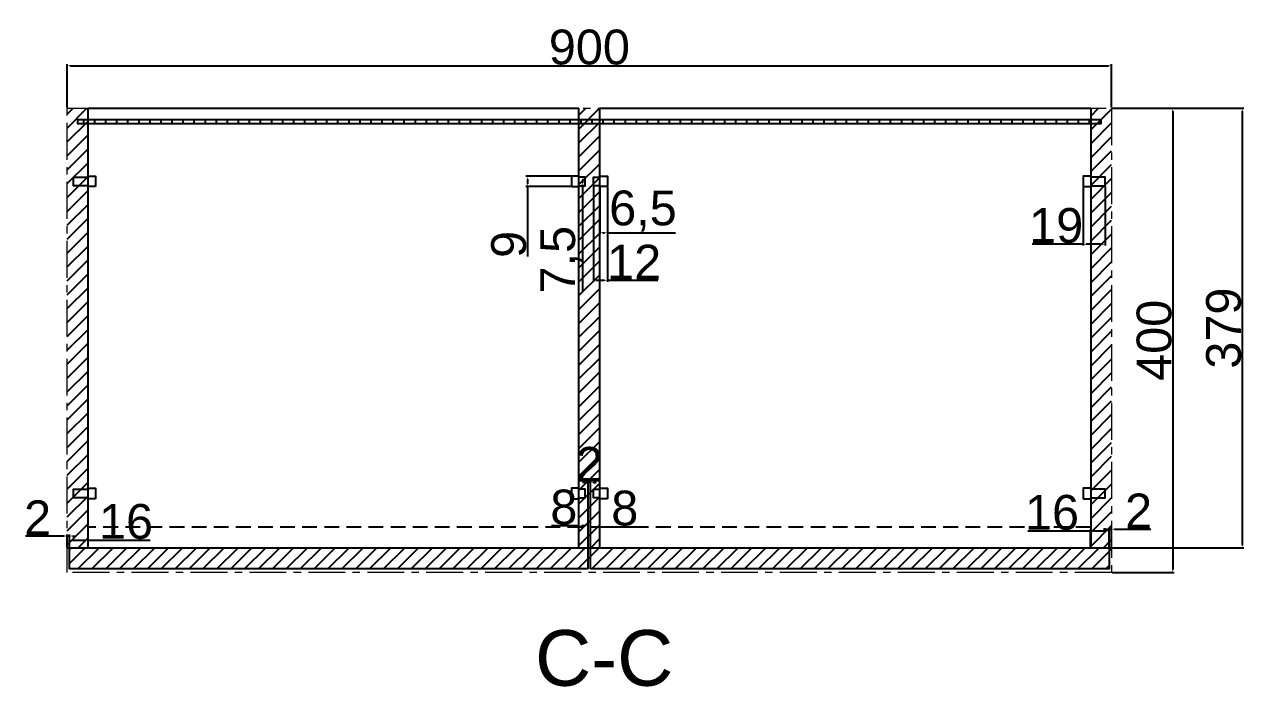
# Model space of a CAD drawing. Header units: millimetres. Extents: x -8279 to 76201, y -81 to 21625.
# Drawn here: x 35017 to 36070, y 11231 to 11801 of the extents above; entities that cross this region are included whole.
import ezdxf

# ---------------------------------------------------------------- set-up
doc = ezdxf.new("R2010")
doc.units = ezdxf.units.MM
doc.linetypes.add('CENTER', pattern=[50.8, 31.75, -6.35, 6.35, -6.35])
doc.linetypes.add('DASHED', pattern=[19.05, 12.7, -6.35])
doc.layers.add('剖面線', color=4, linetype='Continuous')
doc.layers.add('尺寸線', color=3, linetype='Continuous', lineweight=25)
doc.styles.get("Standard").update_dxf_attribs({"font": 'Arial.ttf'})
doc.dimstyles.new('ISO-25', dxfattribs={"dimtxt": 30, "dimasz": 2.5, "dimexe": 1.25, "dimexo": 0.625, "dimtad": 1, "dimtxsty": 'Standard', "dimcen": 2.5, "dimadec": 0, "dimazin": 0, "dimtfac": 1, "dimtmove": 0, "dimatfit": 3, "dimfxl": 1, "dimarcsym": 0})

# ---------------------------------------------------------------- blocks, each defined once
blk = doc.blocks.new('*D155')
at = {"color": 0, "lineweight": -2, "transparency": 16777216}
for p, q in [((35954.7, 11729.2), (36068, 11729.2)), ((36066.7, 11726.7), (36066.7, 11352.7)), ((35954.7, 11350.2), (36068, 11350.2))]:
    blk.add_line(p, q, dxfattribs=at)
at = {"color": 0, "transparency": 16777216}
for points in [[(36066.3, 11726.7), (36067.1, 11726.7), (36066.7, 11729.2)], [(36066.3, 11352.7), (36067.1, 11352.7), (36066.7, 11350.2)]]:
    blk.add_solid(points, dxfattribs=at)
at = {"layer": 'Defpoints', "color": 0, "transparency": 16777216}
for p in [(35954.1, 11729.2), (35954.1, 11350.2), (36066.7, 11350.2)]:
    blk.add_point(p, dxfattribs=at)
at = {"color": 0, "transparency": 16777216, "insert": (36050.8, 11539.7), "char_height": 30, "attachment_point": 5, "rotation": 90}
blk.add_mtext('379', dxfattribs=at)
blk = doc.blocks.new('*D156')
at = {"color": 0, "lineweight": -2, "transparency": 16777216}
for p, q in [((35954.7, 11729.2), (36008.1, 11729.2)), ((36006.8, 11726.7), (36006.8, 11331.7)), ((35954.7, 11329.2), (36008.1, 11329.2))]:
    blk.add_line(p, q, dxfattribs=at)
at = {"color": 0, "transparency": 16777216}
for points in [[(36006.4, 11726.7), (36007.3, 11726.7), (36006.8, 11729.2)], [(36006.4, 11331.7), (36007.3, 11331.7), (36006.8, 11329.2)]]:
    blk.add_solid(points, dxfattribs=at)
at = {"layer": 'Defpoints', "color": 0, "transparency": 16777216}
for p in [(35954.1, 11729.2), (35954.1, 11329.2), (36006.8, 11329.2)]:
    blk.add_point(p, dxfattribs=at)
at = {"color": 0, "transparency": 16777216, "insert": (35990.9, 11529.2), "char_height": 30, "attachment_point": 5, "rotation": 90}
blk.add_mtext('400', dxfattribs=at)
blk = doc.blocks.new('*D157')
at = {"color": 0, "lineweight": -2, "transparency": 16777216}
for p, q in [((35054.1, 11729.8), (35054.1, 11767.1)), ((35056.6, 11765.8), (35951.6, 11765.8)), ((35954.1, 11729.8), (35954.1, 11767.1))]:
    blk.add_line(p, q, dxfattribs=at)
at = {"color": 0, "transparency": 16777216}
for points in [[(35056.6, 11766.3), (35056.6, 11765.4), (35054.1, 11765.8)], [(35951.6, 11766.3), (35951.6, 11765.4), (35954.1, 11765.8)]]:
    blk.add_solid(points, dxfattribs=at)
at = {"layer": 'Defpoints', "color": 0, "transparency": 16777216}
for p in [(35954.1, 11765.8), (35054.1, 11729.2), (35954.1, 11729.2)]:
    blk.add_point(p, dxfattribs=at)
at = {"color": 0, "transparency": 16777216, "insert": (35504.1, 11781.8), "char_height": 30, "attachment_point": 5}
blk.add_mtext('900', dxfattribs=at)
blk = doc.blocks.new('*D158')
at = {"color": 0, "lineweight": -2, "transparency": 16777216}
for p, q in [((35051.6, 11360.5), (35018.1, 11360.5)), ((35054.1, 11350.8), (35054.1, 11361.7)), ((35056.1, 11360.5), (35054.1, 11360.5)), ((35056.1, 11350.8), (35056.1, 11361.7)), ((35058.6, 11360.5), (35061.1, 11360.5))]:
    blk.add_line(p, q, dxfattribs=at)
at = {"color": 0, "transparency": 16777216}
for points in [[(35051.6, 11360.9), (35051.6, 11360.1), (35054.1, 11360.5)], [(35058.6, 11360.9), (35058.6, 11360.1), (35056.1, 11360.5)]]:
    blk.add_solid(points, dxfattribs=at)
at = {"layer": 'Defpoints', "color": 0, "transparency": 16777216}
for p in [(35054.1, 11360.5), (35054.1, 11350.2), (35056.1, 11350.2)]:
    blk.add_point(p, dxfattribs=at)
at = {"color": 0, "transparency": 16777216, "insert": (35028.6, 11376.2), "char_height": 30, "attachment_point": 5}
blk.add_mtext('2', dxfattribs=at)
blk = doc.blocks.new('*D72')
at = {"color": 0, "lineweight": -2, "transparency": 16777216}
for p, q in [((35500.6, 11406.6), (35498.1, 11406.6)), ((35503.1, 11350.8), (35503.1, 11407.8)), ((35505.1, 11406.6), (35503.1, 11406.6)), ((35505.1, 11350.8), (35505.1, 11407.8)), ((35507.6, 11406.6), (35510.1, 11406.6))]:
    blk.add_line(p, q, dxfattribs=at)
at = {"color": 0, "transparency": 16777216}
for points in [[(35500.6, 11407), (35500.6, 11406.2), (35503.1, 11406.6)], [(35507.6, 11407), (35507.6, 11406.2), (35505.1, 11406.6)]]:
    blk.add_solid(points, dxfattribs=at)
at = {"layer": 'Defpoints', "color": 0, "transparency": 16777216}
for p in [(35503.1, 11406.6), (35503.1, 11350.2), (35505.1, 11350.2)]:
    blk.add_point(p, dxfattribs=at)
at = {"color": 0, "transparency": 16777216, "insert": (35504.1, 11422.3), "char_height": 30, "attachment_point": 5}
blk.add_mtext('2', dxfattribs=at)
blk = doc.blocks.new('*D159')
at = {"color": 0, "lineweight": -2, "transparency": 16777216}
for p, q in [((35949.6, 11366.4), (35947.1, 11366.4)), ((35952.1, 11350.8), (35952.1, 11367.7)), ((35952.1, 11366.4), (35954.1, 11366.4)), ((35954.1, 11347.8), (35954.1, 11367.7)), ((35956.6, 11366.4), (35987.9, 11366.4))]:
    blk.add_line(p, q, dxfattribs=at)
at = {"color": 0, "transparency": 16777216}
for points in [[(35949.6, 11366.9), (35949.6, 11366), (35952.1, 11366.4)], [(35956.6, 11366.9), (35956.6, 11366), (35954.1, 11366.4)]]:
    blk.add_solid(points, dxfattribs=at)
at = {"layer": 'Defpoints', "color": 0, "transparency": 16777216}
for p in [(35952.1, 11366.4), (35952.1, 11350.2), (35954.1, 11347.2)]:
    blk.add_point(p, dxfattribs=at)
at = {"color": 0, "transparency": 16777216, "insert": (35977.4, 11382.1), "char_height": 30, "attachment_point": 5}
blk.add_mtext('2', dxfattribs=at)
blk = doc.blocks.new('*D160')
at = {"color": 0, "lineweight": -2, "transparency": 16777216}
for p, q in [((35936.1, 11364.8), (35882.1, 11364.8)), ((35936.1, 11350.8), (35936.1, 11366)), ((35949.6, 11364.8), (35938.6, 11364.8)), ((35952.1, 11350.8), (35952.1, 11366))]:
    blk.add_line(p, q, dxfattribs=at)
at = {"color": 0, "transparency": 16777216}
for points in [[(35938.6, 11365.2), (35938.6, 11364.3), (35936.1, 11364.8)], [(35949.6, 11365.2), (35949.6, 11364.3), (35952.1, 11364.8)]]:
    blk.add_solid(points, dxfattribs=at)
at = {"layer": 'Defpoints', "color": 0, "transparency": 16777216}
for p in [(35952.1, 11364.8), (35936.1, 11350.2), (35952.1, 11350.2)]:
    blk.add_point(p, dxfattribs=at)
at = {"color": 0, "transparency": 16777216, "insert": (35902.8, 11380.7), "char_height": 30, "attachment_point": 5}
blk.add_mtext('16', dxfattribs=at)
blk = doc.blocks.new('*D161')
at = {"color": 0, "lineweight": -2, "transparency": 16777216}
for p, q in [((35056.1, 11347.8), (35056.1, 11358.2)), ((35058.6, 11357), (35069.6, 11357)), ((35072.1, 11350.8), (35072.1, 11358.2)), ((35072.1, 11357), (35125.5, 11357))]:
    blk.add_line(p, q, dxfattribs=at)
at = {"color": 0, "transparency": 16777216}
for points in [[(35058.6, 11357.4), (35058.6, 11356.5), (35056.1, 11357)], [(35069.6, 11357.4), (35069.6, 11356.5), (35072.1, 11357)]]:
    blk.add_solid(points, dxfattribs=at)
at = {"layer": 'Defpoints', "color": 0, "transparency": 16777216}
for p in [(35056.1, 11357), (35056.1, 11347.2), (35072.1, 11350.2)]:
    blk.add_point(p, dxfattribs=at)
at = {"color": 0, "transparency": 16777216, "insert": (35104.8, 11372.9), "char_height": 30, "attachment_point": 5}
blk.add_mtext('16', dxfattribs=at)
blk = doc.blocks.new('*D162')
at = {"color": 0, "lineweight": -2, "transparency": 16777216}
for p, q in [((35495.1, 11369.3), (35471.6, 11369.3)), ((35495.1, 11350.8), (35495.1, 11370.6)), ((35500.6, 11369.3), (35497.6, 11369.3)), ((35503.1, 11350.8), (35503.1, 11370.6))]:
    blk.add_line(p, q, dxfattribs=at)
at = {"color": 0, "transparency": 16777216}
for points in [[(35497.6, 11369.7), (35497.6, 11368.9), (35495.1, 11369.3)], [(35500.6, 11369.7), (35500.6, 11368.9), (35503.1, 11369.3)]]:
    blk.add_solid(points, dxfattribs=at)
at = {"layer": 'Defpoints', "color": 0, "transparency": 16777216}
for p in [(35495.1, 11369.3), (35495.1, 11350.2), (35503.1, 11350.2)]:
    blk.add_point(p, dxfattribs=at)
at = {"color": 0, "transparency": 16777216, "insert": (35482.1, 11385.3), "char_height": 30, "attachment_point": 5}
blk.add_mtext('8', dxfattribs=at)
blk = doc.blocks.new('*D163')
at = {"color": 0, "lineweight": -2, "transparency": 16777216}
for p, q in [((35505.1, 11350.8), (35505.1, 11369.7)), ((35507.6, 11368.5), (35510.6, 11368.5)), ((35513.1, 11350.8), (35513.1, 11369.7)), ((35513.1, 11368.5), (35545.1, 11368.5))]:
    blk.add_line(p, q, dxfattribs=at)
at = {"color": 0, "transparency": 16777216}
for points in [[(35507.6, 11368.9), (35507.6, 11368.1), (35505.1, 11368.5)], [(35510.6, 11368.9), (35510.6, 11368.1), (35513.1, 11368.5)]]:
    blk.add_solid(points, dxfattribs=at)
at = {"layer": 'Defpoints', "color": 0, "transparency": 16777216}
for p in [(35505.1, 11368.5), (35505.1, 11350.2), (35513.1, 11350.2)]:
    blk.add_point(p, dxfattribs=at)
at = {"color": 0, "transparency": 16777216, "insert": (35534.6, 11384.4), "char_height": 30, "attachment_point": 5}
blk.add_mtext('8', dxfattribs=at)
blk = doc.blocks.new('*D134')
at = {"color": 0, "lineweight": -2, "transparency": 16777216}
for p, q in [((35507.6, 11661.8), (35507.6, 11579.7)), ((35519.6, 11661.1), (35519.6, 11579.7)), ((35510.1, 11581), (35517.1, 11581)), ((35519.6, 11581), (35563.2, 11581))]:
    blk.add_line(p, q, dxfattribs=at)
at = {"color": 0, "transparency": 16777216}
for points in [[(35510.1, 11581.4), (35510.1, 11580.5), (35507.6, 11581)], [(35517.1, 11581.4), (35517.1, 11580.5), (35519.6, 11581)]]:
    blk.add_solid(points, dxfattribs=at)
at = {"layer": 'Defpoints', "color": 0, "transparency": 16777216}
for p in [(35507.6, 11662.4), (35519.6, 11661.7), (35519.6, 11581)]:
    blk.add_point(p, dxfattribs=at)
at = {"color": 0, "transparency": 16777216, "insert": (35542.7, 11596.6), "char_height": 30, "attachment_point": 5}
blk.add_mtext('12', dxfattribs=at)
blk = doc.blocks.new('*D135')
at = {"color": 0, "lineweight": -2, "transparency": 16777216}
for p, q in [((35929.6, 11661.8), (35929.6, 11610.8)), ((35948.6, 11661.8), (35948.6, 11610.8)), ((35929.6, 11612), (35885.7, 11612)), ((35946.1, 11612), (35932.1, 11612))]:
    blk.add_line(p, q, dxfattribs=at)
at = {"color": 0, "transparency": 16777216}
for points in [[(35932.1, 11612.4), (35932.1, 11611.6), (35929.6, 11612)], [(35946.1, 11612.4), (35946.1, 11611.6), (35948.6, 11612)]]:
    blk.add_solid(points, dxfattribs=at)
at = {"layer": 'Defpoints', "color": 0, "transparency": 16777216}
for p in [(35929.6, 11662.4), (35948.6, 11662.4), (35929.6, 11612)]:
    blk.add_point(p, dxfattribs=at)
at = {"color": 0, "transparency": 16777216, "insert": (35906.4, 11628), "char_height": 30, "attachment_point": 5}
blk.add_mtext('19', dxfattribs=at)
blk = doc.blocks.new('*D136')
at = {"color": 0, "lineweight": -2, "transparency": 16777216}
for p, q in [((35513.1, 11661.1), (35513.1, 11620.6)), ((35519.6, 11661.1), (35519.6, 11620.6)), ((35515.6, 11621.9), (35517.1, 11621.9)), ((35519.6, 11621.9), (35578.4, 11621.9))]:
    blk.add_line(p, q, dxfattribs=at)
at = {"color": 0, "transparency": 16777216}
for points in [[(35515.6, 11622.3), (35515.6, 11621.5), (35513.1, 11621.9)], [(35517.1, 11622.3), (35517.1, 11621.5), (35519.6, 11621.9)]]:
    blk.add_solid(points, dxfattribs=at)
at = {"layer": 'Defpoints', "color": 0, "transparency": 16777216}
for p in [(35513.1, 11661.7), (35519.6, 11661.7), (35519.6, 11621.9)]:
    blk.add_point(p, dxfattribs=at)
at = {"color": 0, "transparency": 16777216, "insert": (35550.3, 11640.5), "char_height": 30, "attachment_point": 5}
blk.add_mtext('6,5', dxfattribs=at)
blk = doc.blocks.new('*D137')
at = {"color": 0, "lineweight": -2, "transparency": 16777216}
for p, q in [((35488, 11670.7), (35449.4, 11670.7)), ((35488, 11661.7), (35449.4, 11661.7)), ((35450.7, 11668.2), (35450.7, 11664.2)), ((35450.7, 11661.7), (35450.7, 11601.4))]:
    blk.add_line(p, q, dxfattribs=at)
at = {"color": 0, "transparency": 16777216}
for points in [[(35450.3, 11668.2), (35451.1, 11668.2), (35450.7, 11670.7)], [(35450.3, 11664.2), (35451.1, 11664.2), (35450.7, 11661.7)]]:
    blk.add_solid(points, dxfattribs=at)
at = {"layer": 'Defpoints', "color": 0, "transparency": 16777216}
for p in [(35488.6, 11670.7), (35450.7, 11661.7), (35488.6, 11661.7)]:
    blk.add_point(p, dxfattribs=at)
at = {"color": 0, "transparency": 16777216, "insert": (35434.7, 11611.9), "char_height": 30, "attachment_point": 5, "rotation": 90}
blk.add_mtext('9', dxfattribs=at)
blk = doc.blocks.new('*D138')
at = {"color": 0, "lineweight": -2, "transparency": 16777216}
for p, q in [((35500, 11669.9), (35497, 11669.9)), ((35500, 11662.4), (35497, 11662.4)), ((35498.2, 11667.4), (35498.2, 11664.9)), ((35498.2, 11662.4), (35498.2, 11570.8))]:
    blk.add_line(p, q, dxfattribs=at)
at = {"color": 0, "transparency": 16777216}
for points in [[(35497.8, 11667.4), (35498.6, 11667.4), (35498.2, 11669.9)], [(35497.8, 11664.9), (35498.6, 11664.9), (35498.2, 11662.4)]]:
    blk.add_solid(points, dxfattribs=at)
at = {"layer": 'Defpoints', "color": 0, "transparency": 16777216}
for p in [(35500.6, 11669.9), (35498.2, 11662.4), (35500.6, 11662.4)]:
    blk.add_point(p, dxfattribs=at)
at = {"color": 0, "transparency": 16777216, "insert": (35479.6, 11598.7), "char_height": 30, "attachment_point": 5, "rotation": 90}
blk.add_mtext('7,5', dxfattribs=at)

msp = doc.modelspace()

# ---------------------------------------------------------------- hatches: boundary and pattern name
at = {"layer": '剖面線'}
h = msp.add_hatch(dxfattribs=at)
h.set_pattern_fill('ANSI31', color=256, scale=67.708169)
h.set_pattern_definition([(45, (33026.767, 7075.49), (-5.984613, 5.984613), [])])
h.paths.add_polyline_path([(35072.124, 11729.183), (35054.124, 11729.183), (35054.124, 11350.183), (35072.124, 11350.183)])
h = msp.add_hatch(dxfattribs=at)
h.set_pattern_fill('ANSI31', color=256, scale=67.708169)
h.set_pattern_definition([(45, (33471.248, 7078.16), (-5.984613, 5.984613), [])])
h.paths.add_polyline_path([(35513.124, 11729.183), (35495.124, 11729.183), (35495.124, 11350.183), (35513.124, 11350.183)])
h = msp.add_hatch(dxfattribs=at)
h.set_pattern_fill('ANSI31', color=256, scale=67.708169)
h.set_pattern_definition([(45, (33913.208, 7078.3125), (-5.984613, 5.984613), [])])
h.paths.add_polyline_path([(35954.124, 11729.183), (35936.124, 11729.183), (35936.124, 11350.183), (35954.124, 11350.183)])
h = msp.add_hatch(dxfattribs=at)
h.set_pattern_fill('ANSI31', color=256, scale=3, angle=45)
h.set_pattern_definition([(90, (25410.045, 12888.077), (-9.525, 4e-15), [])])
h.paths.add_polyline_path([(35945.124, 11716.183), (35945.124, 11719.183), (35063.126, 11719.183), (35063.126, 11716.183)])
h = msp.add_hatch(dxfattribs=at)
h.set_pattern_fill('ANSI31', color=256, scale=67.708169)
h.set_pattern_definition([(45, (33033.208, 7063.755), (-5.984613, 5.984613), [])])
h.paths.add_polyline_path([(35952.124, 11350.183), (35056.123, 11350.183), (35056.123, 11332.183), (35952.124, 11332.183)])

# ---------------------------------------------------------------- linework, layer by layer
for p, q in [((35072.124, 11729.183), (35495.124, 11729.183)), ((35495.124, 11350.183), (35495.124, 11729.183)), ((35513.124, 11350.183), (35513.124, 11729.183)), ((35513.124, 11729.183), (35936.124, 11729.183)), ((35954.124, 11350.183), (35054.124, 11350.183)), ((35503.124, 11332.183), (35503.124, 11350.183)), ((35505.124, 11332.183), (35505.124, 11350.183))]:
    msp.add_line(p, q)
at = {"linetype": 'DASHED'}
msp.add_line((35936.124, 11368.183), (35072.124, 11368.183), dxfattribs=at)
at = {"color": 40, "linetype": 'CENTER', "lineweight": 5, "true_color": 0xf8d731}
msp.add_lwpolyline([(35054.124, 11329.183), (35054.124, 11729.183), (35954.124, 11729.183), (35954.124, 11329.183)], close=True, dxfattribs=at)
for points in [[(35072.124, 11350.183), (35072.124, 11729.183)], [(35936.124, 11729.183), (35936.124, 11350.183)], [(35503.124, 11332.183), (35056.124, 11332.183), (35056.124, 11350.183)], [(35952.124, 11350.183), (35952.124, 11332.183), (35505.124, 11332.183)]]:
    msp.add_lwpolyline(points)
at = {"color": 5}
msp.add_lwpolyline([(35945.124, 11719.183), (35063.124, 11719.183), (35063.124, 11716.183), (35945.124, 11716.183)], close=True, dxfattribs=at)
at = {"color": 1}
for points in [[(35078.624, 11661.683), (35072.124, 11661.683), (35072.124, 11662.433), (35059.624, 11662.433), (35059.624, 11669.933), (35072.124, 11669.933), (35072.124, 11670.683), (35078.624, 11670.683)], [(35488.624, 11661.683), (35495.124, 11661.683), (35495.124, 11662.433), (35500.624, 11662.433), (35500.624, 11669.933), (35495.124, 11669.933), (35495.124, 11670.683), (35488.624, 11670.683)], [(35519.624, 11661.683), (35513.124, 11661.683), (35513.124, 11662.433), (35507.624, 11662.433), (35507.624, 11669.933), (35513.124, 11669.933), (35513.124, 11670.683), (35519.624, 11670.683)], [(35929.624, 11661.683), (35936.124, 11661.683), (35936.124, 11662.433), (35948.624, 11662.433), (35948.624, 11669.933), (35936.124, 11669.933), (35936.124, 11670.683), (35929.624, 11670.683)], [(35078.624, 11392.682), (35072.124, 11392.682), (35072.124, 11393.432), (35059.624, 11393.432), (35059.624, 11400.932), (35072.124, 11400.932), (35072.124, 11401.682), (35078.624, 11401.682)], [(35488.624, 11392.682), (35495.124, 11392.682), (35495.124, 11393.432), (35500.624, 11393.432), (35500.624, 11400.932), (35495.124, 11400.932), (35495.124, 11401.682), (35488.624, 11401.682)], [(35519.624, 11392.682), (35513.124, 11392.682), (35513.124, 11393.432), (35507.624, 11393.432), (35507.624, 11400.932), (35513.124, 11400.932), (35513.124, 11401.682), (35519.624, 11401.682)], [(35929.624, 11392.682), (35936.124, 11392.682), (35936.124, 11393.432), (35948.624, 11393.432), (35948.624, 11400.932), (35936.124, 11400.932), (35936.124, 11401.682), (35929.624, 11401.682)]]:
    msp.add_lwpolyline(points, close=True, dxfattribs=at)

# ---------------------------------------------------------------- texts
at = {"layer": '尺寸線', "insert": (35576.43, 11230.756), "char_height": 48, "attachment_point": 9}
msp.add_mtext_dynamic_manual_height_columns('C-C', width=27.53223, gutter_width=3, heights=[0], dxfattribs=at)

# ---------------------------------------------------------------- dimensions: what is measured, and where the dimension line sits
at = {"color": 3}
for base, p1, p2, picture, middle in [((35954.124, 11765.841), (35054.124, 11729.183), (35954.124, 11729.183), '*D157', (35504.124, 11765.841)), ((35503.124, 11406.589), (35505.124, 11350.183), (35503.124, 11350.183), '*D72', (35504.124, 11406.589)), ((35054.124, 11360.474), (35056.124, 11350.183), (35054.124, 11350.183), '*D158', (35028.628, 11360.474)), ((35495.124, 11369.326), (35503.124, 11350.183), (35495.124, 11350.183), '*D162', (35482.114, 11369.326)), ((35505.124, 11368.487), (35513.124, 11350.183), (35505.124, 11350.183), '*D163', (35534.607, 11368.487)), ((35952.124, 11364.761), (35936.124, 11350.183), (35952.124, 11350.183), '*D160', (35902.812, 11364.761)), ((35952.124, 11366.436), (35954.124, 11347.183), (35952.124, 11350.183), '*D159', (35977.383, 11366.436)), ((35056.124, 11356.962), (35072.124, 11350.183), (35056.124, 11347.183), '*D161', (35104.787, 11356.962))]:
    dim = msp.add_linear_dim(base=base, p1=p1, p2=p2, dimstyle='ISO-25', dxfattribs=at)
    dim.commit()
    dim.dimension.update_dxf_attribs({"geometry": picture, "text_midpoint": middle, "dimtype": 160})
for base, p2, picture, middle in [((36066.717, 11350.183), (35954.124, 11350.183), '*D155', (36050.764, 11539.683)), ((36006.835, 11329.183), (35954.124, 11329.183), '*D156', (35990.893, 11529.183))]:
    dim = msp.add_linear_dim(base=base, p1=(35954.124, 11729.183), p2=p2, angle=90, dimstyle='ISO-25', dxfattribs=at)
    dim.commit()
    dim.dimension.update_dxf_attribs({"geometry": picture, "text_midpoint": middle})
at = {"color": 1}
for base, p1, p2, picture, middle in [((35450.682, 11661.683), (35488.624, 11670.683), (35488.624, 11661.683), '*D137', (35450.682, 11611.851)), ((35498.226, 11662.433), (35500.624, 11669.933), (35500.624, 11662.433), '*D138', (35498.226, 11598.701))]:
    dim = msp.add_linear_dim(base=base, p1=p1, p2=p2, angle=90, dimstyle='ISO-25', dxfattribs=at)
    dim.commit()
    dim.dimension.update_dxf_attribs({"geometry": picture, "text_midpoint": middle, "dimtype": 160})
dim = msp.add_linear_dim(base=(35519.624, 11580.962), p1=(35507.624, 11662.433), p2=(35519.624, 11661.683), dimstyle='ISO-25', dxfattribs=at)
dim.commit()
dim.dimension.update_dxf_attribs({"geometry": '*D134', "text_midpoint": (35542.67, 11580.962), "dimtype": 160})
for base, p1, p2, picture, middle in [((35519.624, 11621.876), (35513.124, 11661.683), (35519.624, 11661.683), '*D136', (35550.252, 11640.529)), ((35929.624, 11612.018), (35948.624, 11662.433), (35929.624, 11662.433), '*D135', (35906.393, 11627.96))]:
    dim = msp.add_linear_dim(base=base, p1=p1, p2=p2, dimstyle='ISO-25', dxfattribs=at)
    dim.commit()
    dim.dimension.update_dxf_attribs({"geometry": picture, "text_midpoint": middle})

doc.saveas('drawing.dxf')
